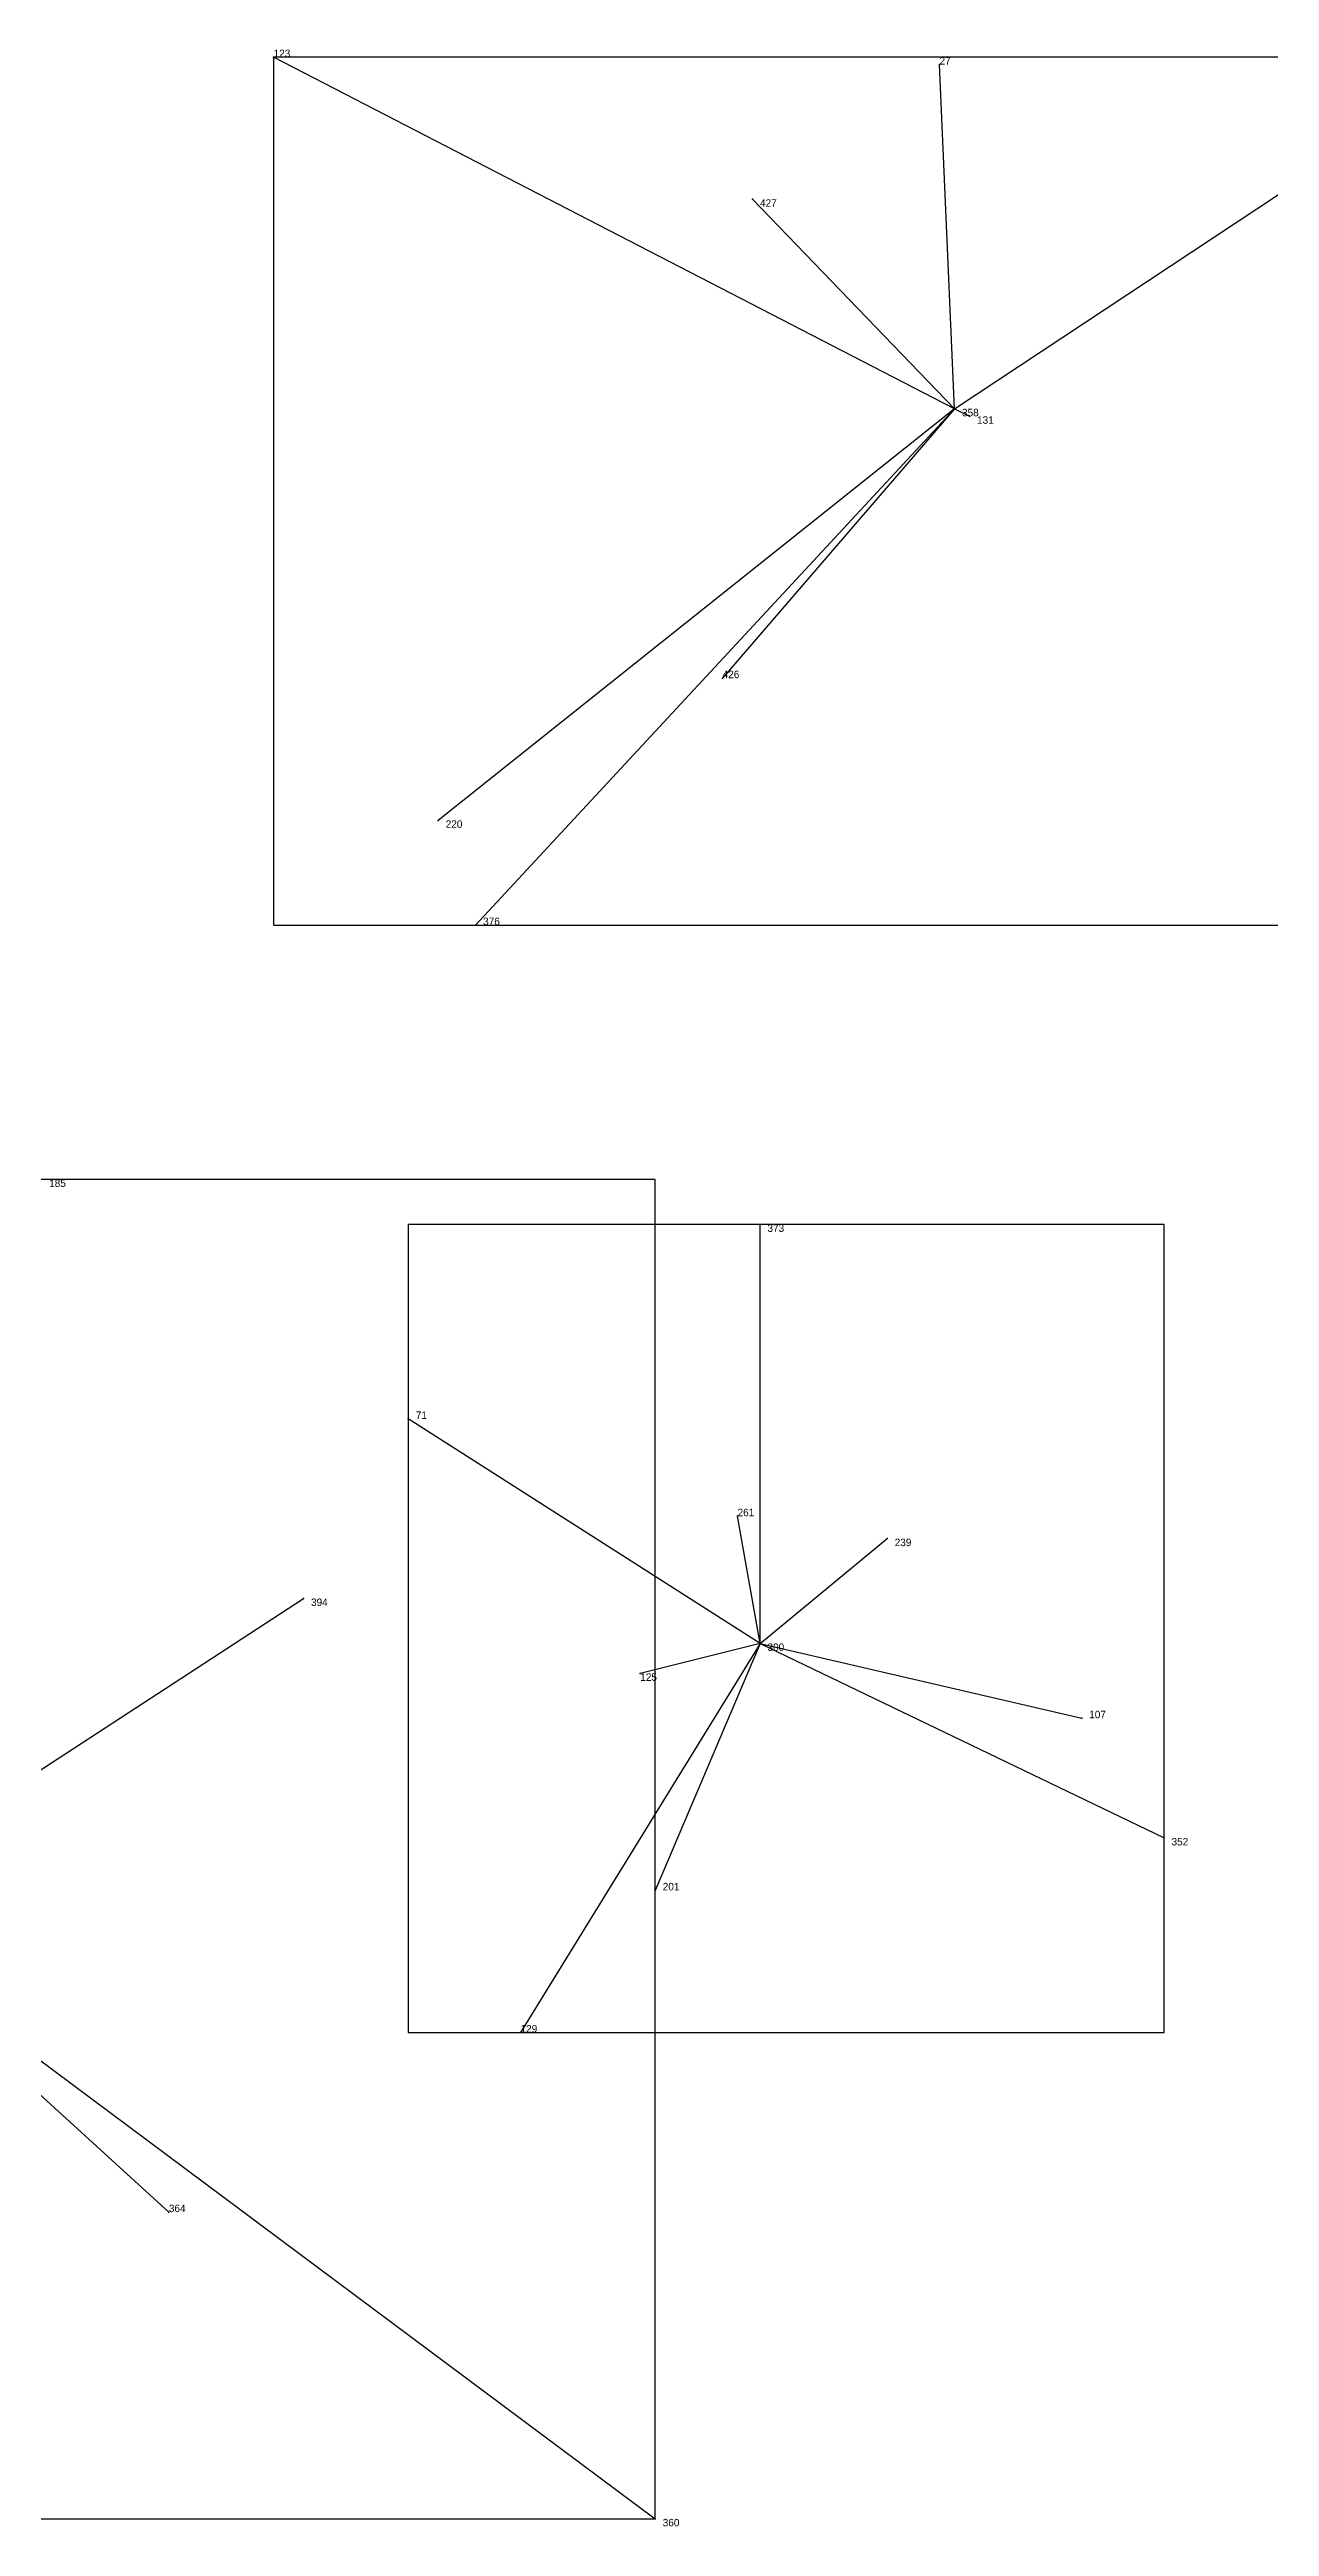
# Model space of a CAD drawing. Extents: x 0 to 1, y 0 to 1.
# Drawn here: x 0.3121 to 0.4751, y 0 to 0.331 of the extents above; entities that cross this region are included whole.
import ezdxf

# ---------------------------------------------------------------- set-up
doc = ezdxf.new("R2010")
doc.units = 0
for name, color, linetype in [('Clients', 3, 'CONTINUOUS'), ('Facilities', 3, 'CONTINUOUS'), ('Facilities_lines', 3, 'CONTINUOUS'), ('Min_max_boxes', 1, 'CONTINUOUS'), ('Normals', 1, 'CONTINUOUS'), ('Source_points', 5, 'CONTINUOUS'), ('Text', 3, 'CONTINUOUS')]:
    doc.layers.add(name, color=color, linetype=linetype)

msp = doc.modelspace()

# ---------------------------------------------------------------- linework, layer by layer
at = {"layer": 'Clients', "color": 5}
for p in [(0.342, 0.33), (0.431, 0.329), (0.406, 0.311), (0.435, 0.282), (0.402, 0.247), (0.364, 0.228), (0.369, 0.214), (0.407, 0.174), (0.36, 0.148), (0.404, 0.135), (0.424, 0.132), (0.346, 0.124), (0.391, 0.114), (0.45, 0.108), (0.461, 0.092), (0.393, 0.085), (0.375, 0.066), (0.328, 0.042), (0.393, 0.001)]:
    msp.add_point(p, dxfattribs=at)
at = {"layer": 'Facilities', "color": 3}
for p in [(0.433, 0.283), (0.407, 0.118)]:
    msp.add_point(p, dxfattribs=at)
at = {"layer": 'Facilities_lines', "color": 3}
for p, q in [((0.433, 0.283), (0.342, 0.33)), ((0.433, 0.283), (0.431, 0.329)), ((0.433, 0.283), (0.498, 0.326)), ((0.433, 0.283), (0.406, 0.311)), ((0.433, 0.283), (0.364, 0.228)), ((0.433, 0.283), (0.369, 0.214)), ((0.433, 0.283), (0.402, 0.247)), ((0.433, 0.283), (0.435, 0.282)), ((0.407, 0.118), (0.407, 0.174)), ((0.407, 0.118), (0.36, 0.148)), ((0.407, 0.118), (0.404, 0.135)), ((0.407, 0.118), (0.424, 0.132)), ((0.283, 0.083), (0.346, 0.124)), ((0.407, 0.118), (0.375, 0.066)), ((0.407, 0.118), (0.391, 0.114)), ((0.407, 0.118), (0.393, 0.085)), ((0.407, 0.118), (0.45, 0.108)), ((0.407, 0.118), (0.461, 0.092)), ((0.283, 0.083), (0.393, 0.001)), ((0.283, 0.083), (0.328, 0.042))]:
    msp.add_line(p, q, dxfattribs=at)
at = {"layer": 'Min_max_boxes', "color": 1}
for p, q in [((0.498, 0.33), (0.342, 0.33)), ((0.342, 0.33), (0.342, 0.214)), ((0.498, 0.33), (0.342, 0.33)), ((0.342, 0.33), (0.342, 0.214)), ((0.342, 0.33), (0.342, 0.33)), ((0.342, 0.214), (0.498, 0.214)), ((0.342, 0.214), (0.498, 0.214)), ((0.342, 0.214), (0.342, 0.214)), ((0.393, 0.18), (0.235, 0.18)), ((0.393, 0.18), (0.235, 0.18)), ((0.393, 0.001), (0.393, 0.18)), ((0.393, 0.001), (0.393, 0.18)), ((0.393, 0.18), (0.393, 0.18)), ((0.461, 0.174), (0.36, 0.174)), ((0.36, 0.174), (0.36, 0.066)), ((0.461, 0.174), (0.36, 0.174)), ((0.36, 0.174), (0.36, 0.066)), ((0.36, 0.174), (0.36, 0.174)), ((0.461, 0.066), (0.461, 0.174)), ((0.461, 0.066), (0.461, 0.174)), ((0.461, 0.174), (0.461, 0.174)), ((0.36, 0.066), (0.461, 0.066)), ((0.36, 0.066), (0.461, 0.066)), ((0.36, 0.066), (0.36, 0.066)), ((0.461, 0.066), (0.461, 0.066)), ((0.235, 0.001), (0.393, 0.001)), ((0.235, 0.001), (0.393, 0.001)), ((0.393, 0.001), (0.393, 0.001))]:
    msp.add_line(p, q, dxfattribs=at)
at = {"layer": 'Normals', "color": 1}
for p, q in [((0.342, 0.33), (0.342, 0.33, 0.1)), ((0.431, 0.329), (0.431, 0.329, 0.1)), ((0.406, 0.311), (0.406, 0.311, 0.1)), ((0.433, 0.283), (0.433, 0.283, 0.1)), ((0.435, 0.282), (0.435, 0.282, 0.1)), ((0.402, 0.247), (0.402, 0.247, 0.1)), ((0.364, 0.228), (0.364, 0.228, 0.1)), ((0.369, 0.214), (0.369, 0.214, 0.1)), ((0.407, 0.174), (0.407, 0.174, 0.1)), ((0.36, 0.148), (0.36, 0.148, 0.1)), ((0.404, 0.135), (0.404, 0.135, 0.1)), ((0.424, 0.132), (0.424, 0.132, 0.1)), ((0.346, 0.124), (0.346, 0.124, 0.1)), ((0.407, 0.118), (0.407, 0.118, 0.1)), ((0.391, 0.114), (0.391, 0.114, 0.1)), ((0.45, 0.108), (0.45, 0.108, 0.1)), ((0.461, 0.092), (0.461, 0.092, 0.1)), ((0.393, 0.085), (0.393, 0.085, 0.1)), ((0.375, 0.066), (0.375, 0.066, 0.1)), ((0.328, 0.042), (0.328, 0.042, 0.1)), ((0.393, 0.001), (0.393, 0.001, 0.1))]:
    msp.add_line(p, q, dxfattribs=at)
at = {"layer": 'Source_points', "color": 5}
for p in [(0.342, 0.33), (0.431, 0.329), (0.406, 0.311), (0.433, 0.283), (0.435, 0.282), (0.402, 0.247), (0.364, 0.228), (0.369, 0.214), (0.407, 0.174), (0.36, 0.148), (0.404, 0.135), (0.424, 0.132), (0.346, 0.124), (0.407, 0.118), (0.391, 0.114), (0.45, 0.108), (0.461, 0.092), (0.393, 0.085), (0.375, 0.066), (0.328, 0.042), (0.393, 0.001)]:
    msp.add_point(p, dxfattribs=at)

# ---------------------------------------------------------------- texts
at = {"layer": 'Text', "color": 3}
for s, p in [('123', (0.342, 0.33)), ('27', (0.431, 0.329)), ('427', (0.407, 0.31)), ('358', (0.434, 0.282)), ('131', (0.436, 0.281)), ('426', (0.402, 0.247)), ('220', (0.365, 0.227)), ('376', (0.37, 0.214)), ('185', (0.312, 0.179)), ('373', (0.408, 0.173)), ('71', (0.361, 0.148)), ('261', (0.404, 0.135)), ('239', (0.425, 0.131)), ('394', (0.347, 0.123)), ('300', (0.408, 0.117)), ('125', (0.391, 0.113)), ('107', (0.451, 0.108)), ('352', (0.462, 0.091)), ('201', (0.394, 0.085)), ('129', (0.375, 0.066)), ('364', (0.328, 0.042)), ('360', (0.394, 0))]:
    msp.add_text(s, height=0.001, dxfattribs=at).set_placement(p)

doc.saveas('drawing.dxf')
